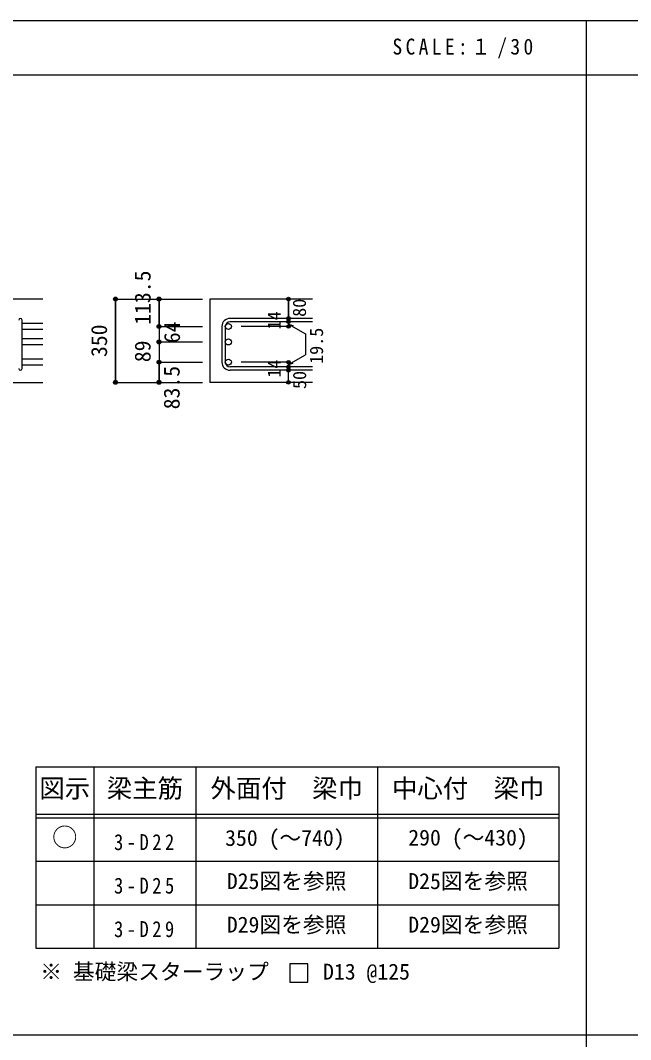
# Model space of a CAD drawing. Units: millimetres at full size, sheet at 1:30, with parts at other scales. Extents: x -5973 to 5954, y -4195 to 4201.
# Drawn here: x -3464 to -942, y -15 to 4201 of the extents above; entities that cross this region are included whole.
import ezdxf
from ezdxf.enums import TextEntityAlignment as Align

# ---------------------------------------------------------------- set-up
doc = ezdxf.new("R2010")
doc.units = ezdxf.units.MM
doc.header["$LTSCALE"] = 30
doc.header["$PDMODE"] = 32
doc.header["$PDSIZE"] = 15
for name, color, linetype in [('0-1', 2, 'Continuous'), ('0-5', 7, 'Continuous'), ('0-6', 7, 'Continuous'), ('0-D', 4, 'Continuous'), ('6-7_文字', 7, 'Continuous'), ('6-E_枠', 7, 'Continuous'), ('F-0_枠', 6, 'Continuous')]:
    doc.layers.add(name, color=color, linetype=linetype)
doc.styles.add('ＭＳ ゴシック', font='')
doc.styles.get('ＭＳ ゴシック').set_extended_font_data('MS Gothic')

msp = doc.modelspace()

# ---------------------------------------------------------------- linework, layer by layer
at = {"layer": '0-1'}
for p, q in [((-3370.8, 3048.3), (-4820.8, 3048.3)), ((-2255.8, 3048.3), (-2680.8, 3048.3)), ((-2680.8, 3048.3), (-2680.8, 2703.8)), ((-3770.8, 2703.8), (-3370.8, 2703.8)), ((-2255.8, 2703.8), (-2680.8, 2703.8))]:
    msp.add_line(p, q, dxfattribs=at)
at = {"layer": '0-5', "color": 4}
msp.add_line((-2890.8, 3048.3), (-2890.8, 2934.87), dxfattribs=at)
at = {"layer": '0-5'}
for p, q in [((-3370.8, 2947.37), (-3456.8, 2947.37)), ((-3370.8, 2922.37), (-3456.8, 2922.37)), ((-3370.8, 2883.37), (-3456.8, 2883.37)), ((-3370.8, 2858.37), (-3456.8, 2858.37)), ((-3370.8, 2799.8), (-3456.8, 2799.8)), ((-3370.8, 2774.8), (-3456.8, 2774.8))]:
    msp.add_line(p, q, dxfattribs=at)
at = {"layer": '0-5', "color": 4}
msp.add_lwpolyline([(-2890.8, 2934.87), (-2890.8, 2876.87), (-2890.8, 2787.3)], dxfattribs=at)
at = {"layer": '0-5', "color": 3}
for centre in [(-2604.3, 2934.87), (-2604.3, 2870.87), (-2604.3, 2787.3)]:
    msp.add_circle(centre, 12.5, dxfattribs=at)
at = {"layer": '0-5'}
for p in [(-2890.8, 3048.3), (-2890.8, 2934.87), (-2890.8, 2870.87), (-2890.8, 2787.3)]:
    msp.add_point(p, dxfattribs=at)
at = {"layer": '0-6'}
for p, q in [((-3456.8, 2760.8), (-3456.8, 2961.37)), ((-2255.8, 2968.37), (-2597.3, 2968.37)), ((-2255.8, 2954.37), (-2597.3, 2954.37)), ((-2630.8, 2934.87), (-2630.8, 2787.3)), ((-2616.8, 2934.87), (-2616.8, 2787.3)), ((-2255.8, 2767.8), (-2597.3, 2767.8)), ((-2255.8, 2753.8), (-2597.3, 2753.8))]:
    msp.add_line(p, q, dxfattribs=at)
for centre, radius, start, end in [((-3463.8, 2961.37), 7, 0, 180), ((-2597.3, 2934.87), 33.5, 90, 180), ((-2597.3, 2934.87), 19.5, 90, 180), ((-2597.3, 2787.3), 33.5, 180, 270), ((-2597.3, 2787.3), 19.5, 180, 270), ((-3463.8, 2760.8), 7, 180, 0)]:
    msp.add_arc(centre, radius, start, end, dxfattribs=at)
at = {"layer": '0-D'}
for p, q in [((-3070.8, 3048.3), (-3070.8, 2703.8)), ((-3070.8, 3048.3), (-2890.8, 3048.3)), ((-3070.8, 3048.3), (-2890.8, 3048.3)), ((-3070.8, 2703.8), (-3070.8, 3048.3)), ((-2890.8, 3048.3), (-2710.8, 3048.3)), ((-2890.8, 3048.3), (-2710.8, 3048.3)), ((-2890.8, 3048.3), (-2890.8, 2934.87)), ((-2890.8, 2934.87), (-2890.8, 3048.3)), ((-2355.8, 2954.37), (-2355.8, 2968.37)), ((-2355.8, 2954.37), (-2355.8, 2934.87)), ((-2890.8, 2934.87), (-2710.8, 2934.87)), ((-2890.8, 2934.87), (-2890.8, 2854.8)), ((-2890.8, 2934.87), (-2710.8, 2934.87)), ((-2355.8, 2934.87), (-2551.89, 2934.87)), ((-2355.8, 2944.62), (-2336.48, 2939.44)), ((-2355.8, 2944.62), (-2285.74, 2904.17)), ((-2890.8, 2870.87), (-2710.8, 2870.87)), ((-2285.74, 2904.17), (-2285.74, 2818)), ((-2890.8, 2854.8), (-2890.8, 2787.3)), ((-2890.8, 2787.3), (-2710.8, 2787.3)), ((-2890.8, 2787.3), (-2890.8, 2703.8)), ((-2890.8, 2703.8), (-2890.8, 2787.3)), ((-2355.8, 2787.3), (-2551.89, 2787.3)), ((-2355.8, 2777.55), (-2285.74, 2818)), ((-2355.8, 2767.8), (-2355.8, 2787.3)), ((-2355.8, 2777.55), (-2336.48, 2782.73)), ((-2355.8, 2753.8), (-2355.8, 2767.8)), ((-2355.8, 2703.8), (-2355.8, 2753.8)), ((-3070.8, 2703.8), (-2890.8, 2703.8)), ((-2890.8, 2703.8), (-2710.8, 2703.8))]:
    msp.add_line(p, q, dxfattribs=at)
msp.add_lwpolyline([(-2355.8, 3048.3), (-2355.8, 2968.37), (-2355.8, 3048.3)], dxfattribs=at)
for centre, radius in [((-3070.8, 3048.3), 8), ((-3070.8, 3048.3), 7.2), ((-3070.8, 3048.3), 6.4), ((-3070.8, 3048.3), 5.6), ((-3070.8, 3048.3), 4.8), ((-3070.8, 3048.3), 4), ((-3070.8, 3048.3), 3.2), ((-3070.8, 3048.3), 2.4), ((-3070.8, 3048.3), 1.6), ((-3070.8, 3048.3), 0.8), ((-2890.8, 3048.3), 8), ((-2890.8, 3048.3), 7.2), ((-2890.8, 3048.3), 6.4), ((-2890.8, 3048.3), 5.6), ((-2890.8, 3048.3), 4.8), ((-2890.8, 3048.3), 4), ((-2890.8, 3048.3), 3.2), ((-2890.8, 3048.3), 2.4), ((-2890.8, 3048.3), 1.6), ((-2890.8, 3048.3), 0.8), ((-2355.8, 3048.3), 4), ((-2355.8, 3048.3), 3.6), ((-2355.8, 3048.3), 3.2), ((-2355.8, 3048.3), 2.8), ((-2355.8, 3048.3), 2.4), ((-2355.8, 3048.3), 2), ((-2355.8, 3048.3), 1.6), ((-2355.8, 3048.3), 1.2), ((-2355.8, 3048.3), 0.8), ((-2355.8, 3048.3), 0.4), ((-2355.8, 2968.37), 4), ((-2355.8, 2954.37), 4), ((-2355.8, 2968.37), 3.6), ((-2355.8, 2954.37), 3.6), ((-2355.8, 2968.37), 3.2), ((-2355.8, 2954.37), 3.2), ((-2355.8, 2968.37), 2.8), ((-2355.8, 2954.37), 2.8), ((-2355.8, 2968.37), 2.4), ((-2355.8, 2954.37), 2.4), ((-2355.8, 2968.37), 2), ((-2355.8, 2954.37), 2), ((-2355.8, 2968.37), 1.6), ((-2355.8, 2954.37), 1.6), ((-2355.8, 2968.37), 1.2), ((-2355.8, 2954.37), 1.2), ((-2355.8, 2968.37), 0.8), ((-2355.8, 2954.37), 0.8), ((-2355.8, 2968.37), 0.4), ((-2355.8, 2954.37), 0.4), ((-2890.8, 2934.87), 8), ((-2890.8, 2934.87), 7.2), ((-2890.8, 2934.87), 6.4), ((-2890.8, 2934.87), 5.6), ((-2890.8, 2934.87), 4.8), ((-2890.8, 2934.87), 4), ((-2890.8, 2934.87), 3.2), ((-2890.8, 2934.87), 2.4), ((-2890.8, 2934.87), 1.6), ((-2890.8, 2934.87), 0.8), ((-2355.8, 2934.87), 4), ((-2355.8, 2934.87), 3.6), ((-2355.8, 2934.87), 3.2), ((-2355.8, 2934.87), 2.8), ((-2355.8, 2934.87), 2.4), ((-2355.8, 2934.87), 2), ((-2355.8, 2934.87), 1.6), ((-2355.8, 2934.87), 1.2), ((-2355.8, 2934.87), 0.8), ((-2355.8, 2934.87), 0.4), ((-2890.8, 2870.87), 8), ((-2890.8, 2870.87), 7.2), ((-2890.8, 2870.87), 6.4), ((-2890.8, 2870.87), 5.6), ((-2890.8, 2870.87), 4.8), ((-2890.8, 2870.87), 4), ((-2890.8, 2870.87), 3.2), ((-2890.8, 2870.87), 2.4), ((-2890.8, 2870.87), 1.6), ((-2890.8, 2870.87), 0.8), ((-2890.8, 2787.3), 8), ((-2890.8, 2787.3), 7.2), ((-2890.8, 2787.3), 6.4), ((-2890.8, 2787.3), 5.6), ((-2890.8, 2787.3), 4.8), ((-2890.8, 2787.3), 4), ((-2890.8, 2787.3), 3.2), ((-2890.8, 2787.3), 2.4), ((-2890.8, 2787.3), 1.6), ((-2890.8, 2787.3), 0.8), ((-2355.8, 2787.3), 4), ((-2355.8, 2787.3), 3.6), ((-2355.8, 2787.3), 3.2), ((-2355.8, 2787.3), 2.8), ((-2355.8, 2787.3), 2.4), ((-2355.8, 2787.3), 2), ((-2355.8, 2787.3), 1.6), ((-2355.8, 2787.3), 1.2), ((-2355.8, 2787.3), 0.8), ((-2355.8, 2787.3), 0.4), ((-2355.8, 2767.8), 4), ((-2355.8, 2753.8), 4), ((-2355.8, 2767.8), 3.6), ((-2355.8, 2753.8), 3.6), ((-2355.8, 2767.8), 3.2), ((-2355.8, 2753.8), 3.2), ((-2355.8, 2767.8), 2.8), ((-2355.8, 2753.8), 2.8), ((-2355.8, 2767.8), 2.4), ((-2355.8, 2753.8), 2.4), ((-2355.8, 2767.8), 2), ((-2355.8, 2753.8), 2), ((-2355.8, 2767.8), 1.6), ((-2355.8, 2753.8), 1.6), ((-2355.8, 2767.8), 1.2), ((-2355.8, 2753.8), 1.2), ((-2355.8, 2767.8), 0.8), ((-2355.8, 2753.8), 0.8), ((-2355.8, 2767.8), 0.4), ((-2355.8, 2753.8), 0.4), ((-3070.8, 2703.8), 8), ((-3070.8, 2703.8), 7.2), ((-3070.8, 2703.8), 6.4), ((-3070.8, 2703.8), 5.6), ((-3070.8, 2703.8), 4.8), ((-3070.8, 2703.8), 4), ((-3070.8, 2703.8), 3.2), ((-3070.8, 2703.8), 2.4), ((-3070.8, 2703.8), 1.6), ((-3070.8, 2703.8), 0.8), ((-2890.8, 2703.8), 8), ((-2890.8, 2703.8), 7.2), ((-2890.8, 2703.8), 6.4), ((-2890.8, 2703.8), 5.6), ((-2890.8, 2703.8), 4.8), ((-2890.8, 2703.8), 4), ((-2890.8, 2703.8), 3.2), ((-2890.8, 2703.8), 2.4), ((-2890.8, 2703.8), 1.6), ((-2890.8, 2703.8), 0.8), ((-2355.8, 2703.8), 4), ((-2355.8, 2703.8), 3.6), ((-2355.8, 2703.8), 3.2), ((-2355.8, 2703.8), 2.8), ((-2355.8, 2703.8), 2.4), ((-2355.8, 2703.8), 2), ((-2355.8, 2703.8), 1.6), ((-2355.8, 2703.8), 1.2), ((-2355.8, 2703.8), 0.8), ((-2355.8, 2703.8), 0.4)]:
    msp.add_circle(centre, radius, dxfattribs=at)
at = {"layer": '0-D', "color": 7}
for p in [(-3070.8, 3048.3), (-2890.8, 3048.3), (-2355.8, 3048.3), (-2355.8, 2968.37), (-2355.8, 2954.37), (-2890.8, 2934.87), (-2355.8, 2934.87), (-2890.8, 2870.87), (-2890.8, 2787.3), (-2355.8, 2787.3), (-2355.8, 2767.8), (-2355.8, 2753.8), (-3070.8, 2703.8), (-2890.8, 2703.8), (-2355.8, 2703.8)]:
    msp.add_point(p, dxfattribs=at)
at = {"layer": '6-7_文字'}
msp.add_lwpolyline([(-2350.33, 222.7), (-2275.33, 222.7), (-2275.33, 297.7), (-2350.33, 297.7)], close=True, dxfattribs=at)
at = {"layer": '6-E_枠', "color": 3}
for p, q in [((-3400.52, 1112.77), (-3400.52, 362.77)), ((-3400.52, 1112.77), (-1238, 1112.77)), ((-1238, 1112.77), (-1238, 362.77)), ((-3400.52, 362.77), (-1238, 362.77))]:
    msp.add_line(p, q, dxfattribs=at)
at = {"layer": '6-E_枠'}
for p, q in [((-3160.52, 1112.77), (-3160.52, 362.77)), ((-2738, 1112.77), (-2738, 362.77)), ((-1988, 1112.77), (-1988, 362.77)), ((-3400.52, 917.77), (-1238, 917.77)), ((-3400.52, 902.77), (-1238, 902.77)), ((-3400.52, 722.77), (-1238, 722.77)), ((-3400.52, 542.77), (-1238, 542.77))]:
    msp.add_line(p, q, dxfattribs=at)
at = {"layer": 'F-0_枠'}
msp.add_line((-5972.88, 4201.15), (5954.1, 4201.15), dxfattribs=at)
at = {"layer": 'F-0_枠', "color": 2}
for p, q in [((-1124.64, 4201.15), (-1124.64, -4195.24)), ((-5972.88, 3976.15), (3723.6, 3976.15)), ((3723.6, 2.95), (-5972.88, 2.95))]:
    msp.add_line(p, q, dxfattribs=at)

# ---------------------------------------------------------------- texts
at = {"layer": '0-D', "style": 'ＭＳ ゴシック'}
for s, height, p in [('113.5', 65.98, (-2905.8, 2941.87)), ('80', 54.99, (-2266.9, 2974.71)), ('14', 54.99, (-2371.03, 2922.94)), ('64', 65.98, (-2784.42, 2865.83)), ('350', 65.98, (-3085.8, 2808.55)), ('19.5', 54.99, (-2196.26, 2780.11)), ('89', 65.98, (-2905.8, 2787.08)), ('14', 54.99, (-2371.06, 2723.12)), ('83.5', 65.98, (-2785.8, 2592.3)), ('50', 54.99, (-2266.06, 2676.23))]:
    msp.add_text(s, height=height, rotation=90, dxfattribs=at).set_placement(p, align=Align.BOTTOM_LEFT)
at = {"layer": '6-7_文字', "color": 2, "style": 'ＭＳ ゴシック'}
for s, p in [('図示', (-3385.52, 962.77)), ('梁主筋', (-3106.76, 962.77)), ('外面付\u3000梁巾', (-2678, 962.77)), ('中心付\u3000梁巾', (-1928, 962.77)), ('○', (-3333.02, 760.27))]:
    msp.add_text(s, height=76.98, dxfattribs=at).set_placement(p, align=Align.BOTTOM_LEFT)
at = {"layer": '6-7_文字', "style": 'ＭＳ ゴシック'}
for s, p in [('350 (～740)', (-2617.53, 766.27)), ('290 (～430)', (-1860.5, 767.77)), ('D25図を参照', (-2610.5, 587.77)), ('D25図を参照', (-1860.5, 587.77)), ('D29図を参照', (-2610.5, 407.77)), ('D29図を参照', (-1860.5, 407.77)), ('※ 基礎梁スターラップ     D13 @125', (-3381.96, 213.19))]:
    msp.add_text(s, height=65.98, dxfattribs=at).set_placement(p, align=Align.BOTTOM_LEFT)
at = {"layer": '6-7_文字', "color": 2, "insert": (-1925.98, 4043.65), "char_height": 65.98, "attachment_point": 7, "style": 'ＭＳ ゴシック'}
msp.add_mtext('\\T1.34;\\W0.9;SCALE:１/30', dxfattribs=at)
at = {"layer": '6-7_文字', "char_height": 65.98, "attachment_point": 7, "style": 'ＭＳ ゴシック'}
for s, insert in [('\\T1.38;\\W0.85;3-D22', (-3076.76, 767.77)), ('\\T1.38;\\W0.85;3-D25', (-3076.76, 587.77)), ('\\T1.38;\\W0.85;3-D29', (-3076.76, 407.77))]:
    msp.add_mtext(s, dxfattribs=dict(at, insert=insert))

doc.saveas('drawing.dxf')
